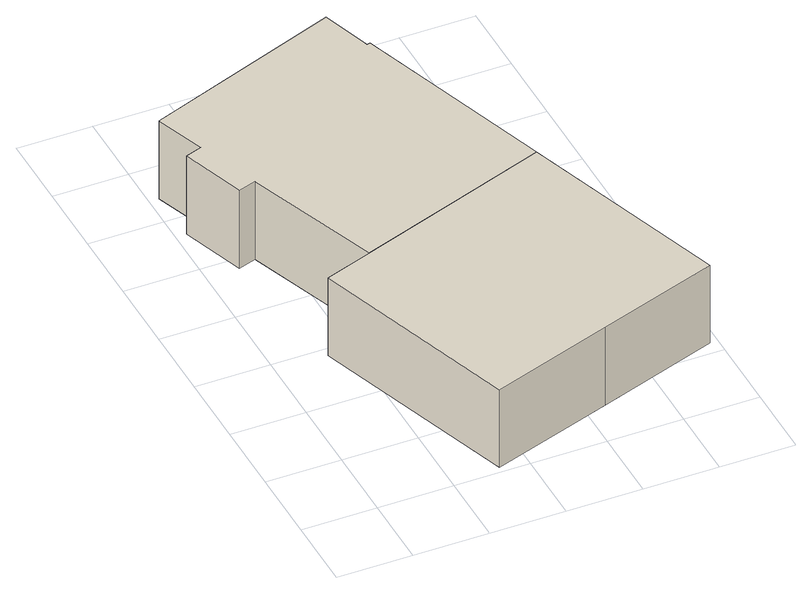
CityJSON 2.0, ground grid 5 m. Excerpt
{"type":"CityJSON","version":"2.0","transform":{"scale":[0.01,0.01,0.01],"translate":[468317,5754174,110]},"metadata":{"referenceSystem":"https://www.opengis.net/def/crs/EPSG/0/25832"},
"CityObjects":{
"building1":{"type":"Building","attributes":{"Gemeindeschluessel":"05711000","function":"31001_2010"},"address":[{"country":"Germany","locality":"Bielefeld","thoroughfareNumber":"138","thoroughfareName":"Wilhelmsdorfer Straße"}],"children":["building1-1","building1-2"]},
"building1-1":{"type":"BuildingPart","attributes":{"BezugspunktDach":"2000","measuredHeight":7.05},"parents":["building1"],"geometry":[{"type":"Solid","lod":"1","boundaries":[[[[0,1,2,3,4,5,6]],[[7,8,9,10,11,12,13]],[[7,13,6,5]],[[8,7,5,4]],[[9,8,4,3]],[[10,9,3,2]],[[11,10,2,1]],[[12,11,1,0]],[[13,12,0,6]]]]}]},
"building1-2":{"type":"BuildingPart","attributes":{"BezugspunktDach":"2000","measuredHeight":6.99},"parents":["building1"],"geometry":[{"type":"Solid","lod":"1","boundaries":[[[[14,15,16,17,18,19,20,21,22,23,24,25]],[[26,27,11,28,9,29,30,31,32,33,34,35]],[[26,35,25,24]],[[27,26,24,23]],[[11,27,23,22]],[[28,11,22,21]],[[9,28,21,20]],[[29,9,20,19]],[[30,29,19,18]],[[31,30,18,17]],[[32,31,17,16]],[[33,32,16,15]],[[34,33,15,14]],[[35,34,14,25]]]]}]}
},
"vertices":[
[2446,593,670],[1969,2003,670],[1156,1719,670],[661,1546,670],[343,1436,670],[816,42,670],[1631,317,670],[816,42,82],[343,1436,82],[661,1546,82],[1156,1719,82],[1969,2003,82],[2446,593,82],[1631,317,82],
[721,3451,672],[65,3212,672],[184,2878,672],[71,2839,672],[216,2408,672],[338,2450,672],[661,1546,672],[1297,1768,672],[1969,2003,672],[1510,3358,672],[1488,3351,672],[1378,3690,672],[1488,3351,82],[1510,3358,82],[1297,1768,82],[338,2450,82],[216,2408,82],[71,2839,82],[184,2878,82],[65,3212,82],[721,3451,82],[1378,3690,82]
]}
